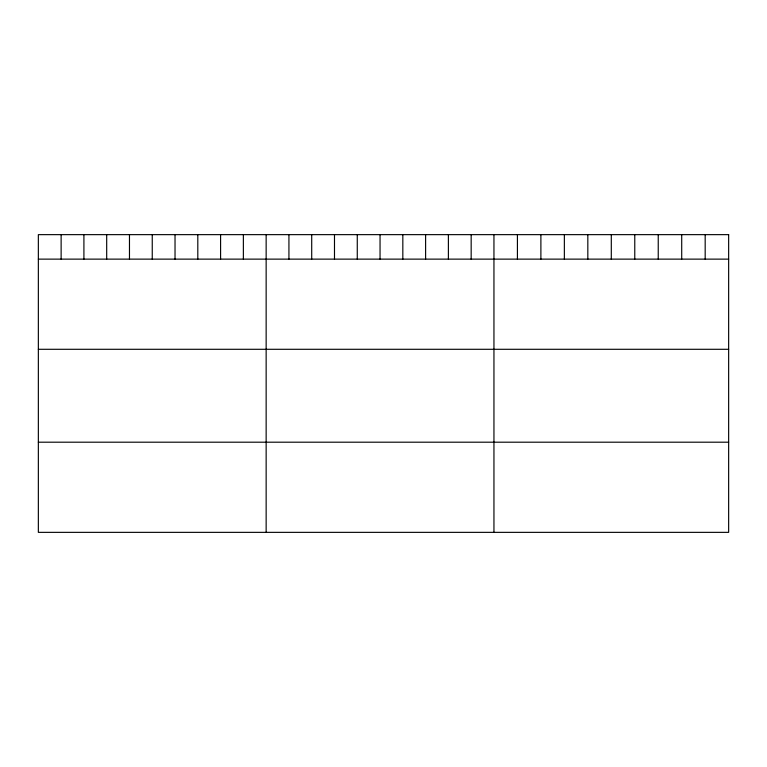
<?xml version="1.0" encoding="UTF-8"?>
<svg xmlns="http://www.w3.org/2000/svg" width="767" height="767" viewBox="0 0 767 767"><rect width="100%" height="100%" fill="white"/><g stroke="black" fill="none" stroke-linecap="round" stroke-linejoin="round"><path stroke-width="1.15" d="M38.35 259.131L728.65 259.131M38.35 349.292L728.65 349.292M38.35 442.195L728.65 442.195M705.18 234.644L705.18 259.131M681.71 234.644L681.71 259.131M658.239 234.644L658.239 259.131M634.769 234.644L634.769 259.131M611.299 234.644L611.299 259.131M587.829 234.644L587.829 259.131M564.359 234.644L564.359 259.131M540.888 234.644L540.888 259.131M517.418 234.644L517.418 259.131M493.948 234.644L493.948 532.356M471.168 234.644L471.168 259.131M448.388 234.644L448.388 259.131M425.608 234.644L425.608 259.131M402.828 234.644L402.828 259.131M380.048 234.644L380.048 259.131M357.269 234.644L357.269 259.131M334.489 234.644L334.489 259.131M311.709 234.644L311.709 259.131M288.929 234.644L288.929 259.131M266.149 234.644L266.149 532.356M243.369 234.644L243.369 259.131M220.589 234.644L220.589 259.131M197.809 234.644L197.809 259.131M175.029 234.644L175.029 259.131M152.25 234.644L152.25 259.131M129.47 234.644L129.47 259.131M106.69 234.644L106.69 259.131M83.91 234.644L83.91 259.131M61.13 234.644L61.13 259.131M728.65 234.644L38.35 234.644L38.35 532.356L728.65 532.356L728.65 234.644"/></g></svg>
